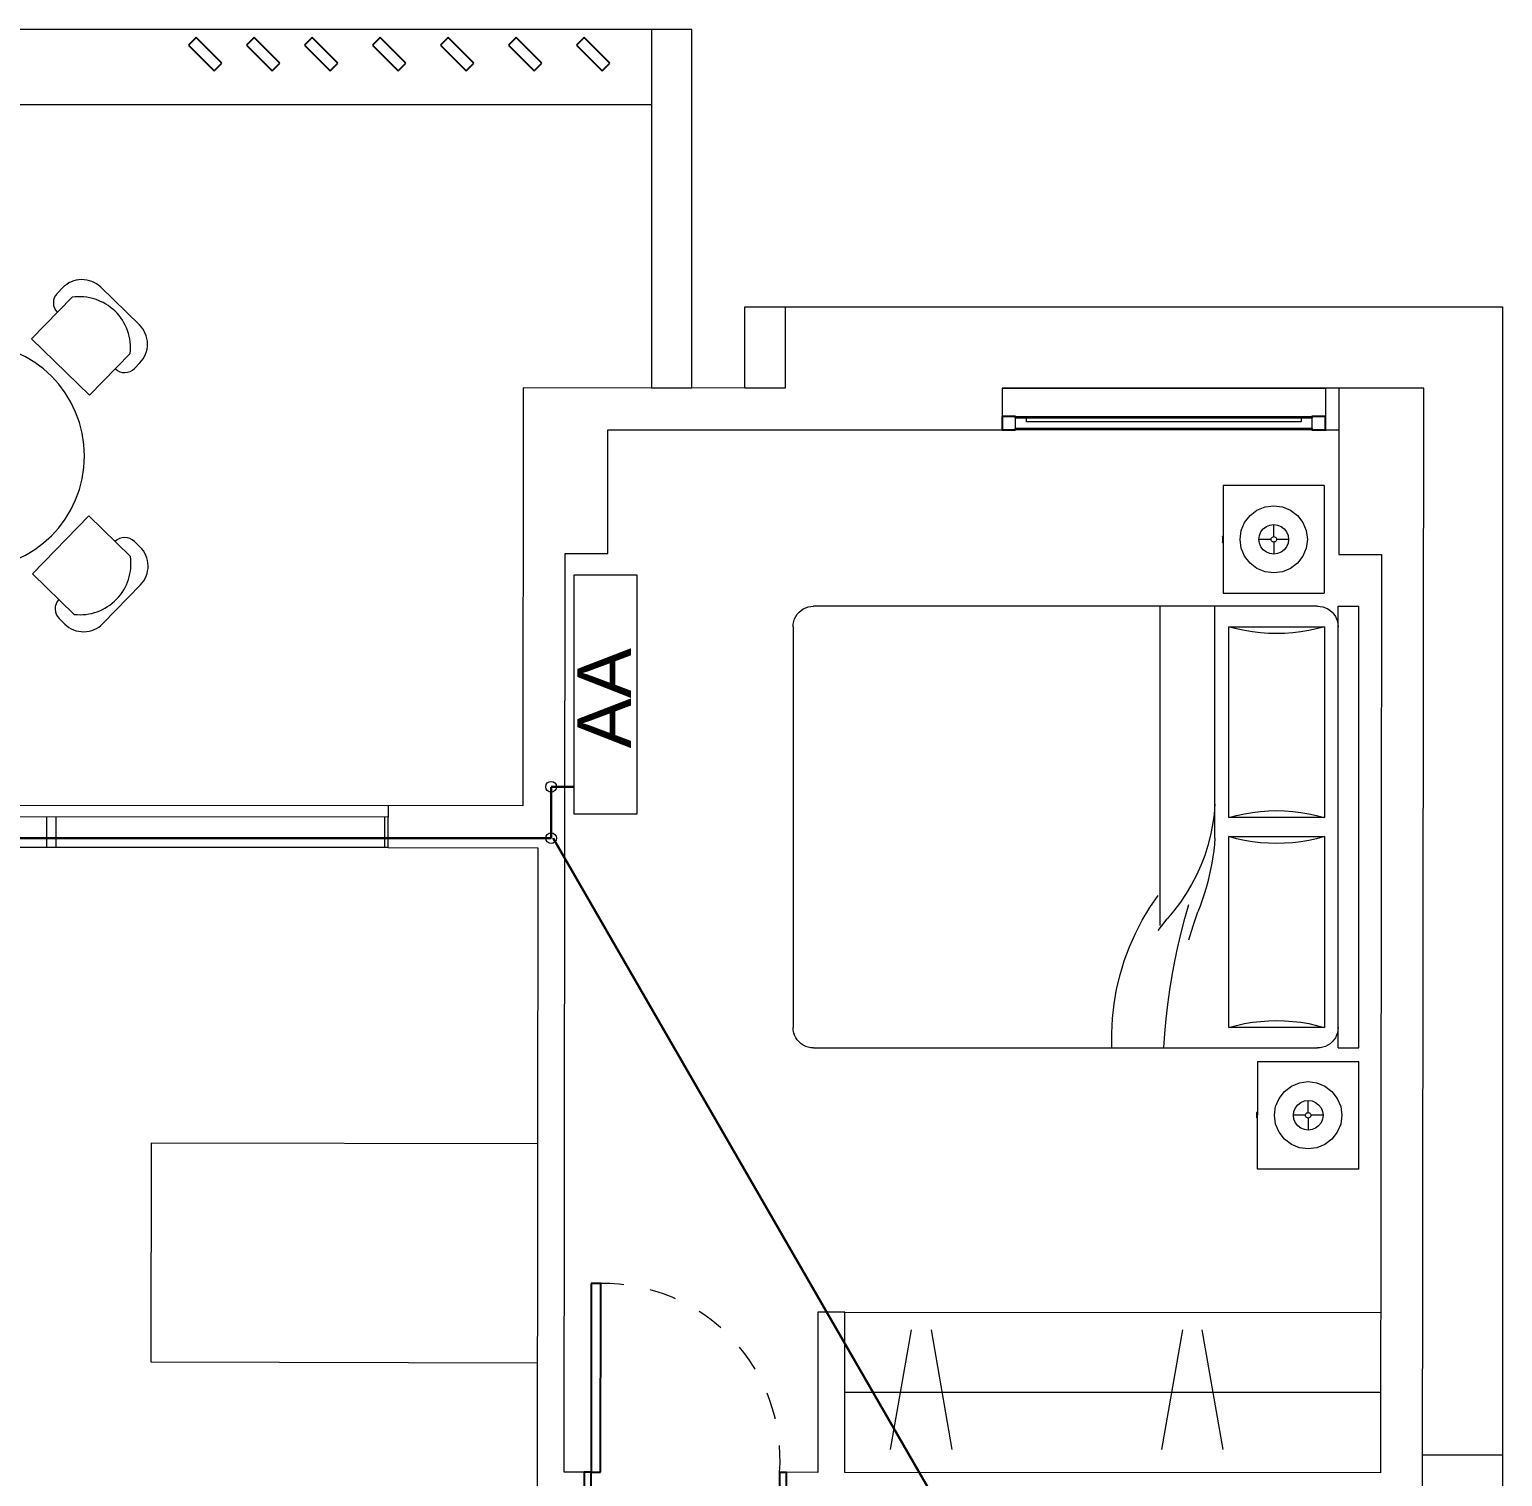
# Model space of a CAD drawing. Header units: millimetres. Extents: x 539 to 842, y -453 to -96.
# Drawn here: x 823.86 to 829.33, y -232.67 to -227.3 of the extents above; entities that cross this region are included whole.
import ezdxf

# ---------------------------------------------------------------- set-up
doc = ezdxf.new("R2010")
doc.units = ezdxf.units.MM
doc.header["$LTSCALE"] = 0.1
doc.linetypes.add('CONTINUA', pattern=[0])
doc.linetypes.add('Trazo', pattern=[0.00635, 0.003175, -0.003175])
doc.layers.get('0').update_dxf_attribs({"lineweight": 5})
doc.layers.add('00-Secundario', color=24, linetype='Continuous')
for name, color, linetype, lineweight in [('A-DOOR', 7, 'Continuous', 5), ('A-DOOR-FRAM', 7, 'Continuous', 5), ('A-GLAZ', 7, 'Continuous', 5), ('A-GLAZ-CWMG', 7, 'Continuous', 5), ('Arq-Equipamiento', 250, 'Continuous', 5), ('MUEBLES', 250, 'Continuous', 5)]:
    doc.layers.add(name, color=color, linetype=linetype, lineweight=lineweight)
doc.layers.add('A-DOOR-HDLN', color=5, linetype='Trazo', lineweight=5, true_color=0x0000ff)
doc.styles.get("Standard").update_dxf_attribs({"font": 'arial.ttf'})

# ---------------------------------------------------------------- blocks, each defined once
blk = doc.blocks.new('Family5 - Puerta OPBLAK - Dormitorio-2880729-1-TORRE-ARQ-PB')
at = {"layer": 'A-DOOR', "color": 8, "lineweight": 25}
for p, q in [((-0.35, 0.05), (-0.375, 0.05)), ((-0.375, 0.05), (-0.375, -0.05)), ((-0.35, -0.05), (-0.35, 0.05)), ((0.375, 0.05), (0.35, 0.05)), ((0.35, 0.05), (0.35, -0.05)), ((0.375, -0.05), (0.375, 0.05)), ((-0.375, -0.05), (-0.35, -0.05)), ((0.35, -0.05), (0.315, -0.05)), ((0.315, -0.05), (0.315, -0.75)), ((0.35, -0.75), (0.35, -0.05)), ((0.35, -0.05), (0.375, -0.05)), ((0.315, -0.75), (0.35, -0.75))]:
    blk.add_line(p, q, dxfattribs=at)
at = {"layer": 'A-DOOR-HDLN', "color": 8}
blk.add_arc((0.3017, -0.0967), 0.6534, 175.8984, 271.164, dxfattribs=at)
blk = doc.blocks.new('Doors_Sliding_Milgard_Aluminum-Series_2-Panels - PV 2_50 X 2_10-2402500-1-TORRE-ARQ-PB')
at = {"layer": 'A-DOOR', "color": 8}
for p, q in [((1.1916, 0.078), (-1.3084, 0.078)), ((-1.3084, 0.078), (-1.3084, -0.0347)), ((-1.3084, 0.078), (1.1916, 0.078)), ((1.1916, -0.0347), (1.1916, 0.078)), ((-1.3084, -0.0347), (1.1916, -0.0347)), ((0.3474, -0.1382), (0.3914, -0.1128)), ((0.3474, -0.1382), (0.3914, -0.1636)), ((0.5315, -0.1382), (0.3474, -0.1382))]:
    blk.add_line(p, q, dxfattribs=at)
at = {"layer": 'A-DOOR-FRAM', "color": 8}
for p, q in [((-1.2952, 0.078), (-1.2952, -0.0347)), ((-0.0758, 0.078), (-0.0758, -0.0347)), ((-0.0409, 0.078), (-0.0409, -0.0347)), ((1.1709, 0.078), (1.1709, -0.0347))]:
    blk.add_line(p, q, dxfattribs=at)
blk = doc.blocks.new('cama grande')
at = {"layer": 'MUEBLES'}
for p, q in [((584.9898, 704.5615), (585.0149, 704.5615)), ((584.9898, 704.5615), (584.9898, 704.1865)), ((585.0149, 704.5615), (585.3898, 704.5615)), ((585.3898, 704.1866), (585.3898, 704.5615)), ((585.4398, 704.5615), (587.0795, 704.5615)), ((585.4398, 704.4853), (585.4398, 704.5615)), ((587.0795, 704.4853), (587.0795, 704.5615)), ((585.1575, 704.4947), (585.1273, 704.4822)), ((585.1898, 704.499), (585.1575, 704.4947)), ((585.2222, 704.4947), (585.1898, 704.499)), ((585.2523, 704.4822), (585.2222, 704.4947)), ((585.0816, 704.4365), (585.0691, 704.4064)), ((585.1015, 704.4624), (585.0816, 704.4365)), ((585.1273, 704.4822), (585.1015, 704.4624)), ((585.2782, 704.4624), (585.2523, 704.4822)), ((585.298, 704.4365), (585.2782, 704.4624)), ((585.3105, 704.4064), (585.298, 704.4365)), ((585.4398, 704.4853), (585.516, 704.4853)), ((585.4398, 704.4853), (587.0795, 704.4853)), ((585.4456, 704.4382), (585.4424, 704.4288)), ((585.45, 704.4472), (585.4456, 704.4382)), ((585.4556, 704.4554), (585.45, 704.4472)), ((585.4621, 704.4629), (585.4556, 704.4554)), ((585.4696, 704.4695), (585.4621, 704.4629)), ((585.4779, 704.475), (585.4696, 704.4695)), ((585.4869, 704.4795), (585.4779, 704.475)), ((585.4963, 704.4827), (585.4869, 704.4795)), ((585.5061, 704.4846), (585.4963, 704.4827)), ((585.516, 704.4853), (585.5061, 704.4846)), ((586.2241, 704.4345), (585.516, 704.4345)), ((585.5237, 704.4054), (585.516, 704.4345)), ((585.516, 704.4345), (585.516, 704.0789)), ((586.2241, 704.4345), (586.2163, 704.4054)), ((586.2241, 704.0789), (586.2241, 704.4345)), ((587.0033, 704.4345), (586.2953, 704.4345)), ((586.2953, 704.4345), (586.2953, 704.0789)), ((586.303, 704.4054), (586.2953, 704.4345)), ((587.0033, 704.4345), (586.9956, 704.4054)), ((587.0133, 704.4846), (587.0033, 704.4853)), ((587.0033, 704.4853), (587.0795, 704.4853)), ((587.0033, 704.0789), (587.0033, 704.4345)), ((587.023, 704.4827), (587.0133, 704.4846)), ((587.0325, 704.4795), (587.023, 704.4827)), ((587.0414, 704.475), (587.0325, 704.4795)), ((587.0497, 704.4695), (587.0414, 704.475)), ((587.0572, 704.4629), (587.0497, 704.4695)), ((587.0638, 704.4554), (587.0572, 704.4629)), ((587.0693, 704.4472), (587.0638, 704.4554)), ((587.0737, 704.4382), (587.0693, 704.4472)), ((587.0769, 704.4288), (587.0737, 704.4382)), ((587.5027, 704.4338), (587.1277, 704.4338)), ((587.1277, 704.059), (587.1277, 704.4338)), ((587.5277, 704.4338), (587.5027, 704.4338)), ((587.5277, 704.4338), (587.5277, 704.0589)), ((585.0691, 704.4064), (585.0649, 704.374)), ((585.1367, 704.3883), (585.1348, 704.374)), ((585.1422, 704.4015), (585.1367, 704.3883)), ((585.1509, 704.4129), (585.1422, 704.4015)), ((585.1623, 704.4217), (585.1509, 704.4129)), ((585.1756, 704.4272), (585.1623, 704.4217)), ((585.1898, 704.4291), (585.1756, 704.4272)), ((585.1811, 704.379), (585.1801, 704.3766)), ((585.1827, 704.3811), (585.1811, 704.379)), ((585.1848, 704.3827), (585.1827, 704.3811)), ((585.1872, 704.3837), (585.1848, 704.3827)), ((585.1898, 704.384), (585.1872, 704.3837)), ((585.1898, 704.4291), (585.1898, 704.384)), ((585.2041, 704.4272), (585.1898, 704.4291)), ((585.1924, 704.3837), (585.1898, 704.384)), ((585.1948, 704.3827), (585.1924, 704.3837)), ((585.1969, 704.3811), (585.1948, 704.3827)), ((585.1985, 704.379), (585.1969, 704.3811)), ((585.1995, 704.3766), (585.1985, 704.379)), ((585.2173, 704.4217), (585.2041, 704.4272)), ((585.2287, 704.4129), (585.2173, 704.4217)), ((585.2375, 704.4015), (585.2287, 704.4129)), ((585.243, 704.3883), (585.2375, 704.4015)), ((585.2448, 704.374), (585.243, 704.3883)), ((585.3148, 704.374), (585.3105, 704.4064)), ((585.4405, 704.419), (585.4398, 704.4091)), ((585.4398, 703.8376), (585.4398, 704.4091)), ((585.4424, 704.4288), (585.4405, 704.419)), ((585.5301, 704.3761), (585.5237, 704.4054)), ((586.2163, 704.4054), (586.21, 704.3761)), ((586.3093, 704.3761), (586.303, 704.4054)), ((586.9956, 704.4054), (586.9892, 704.3761)), ((587.0789, 704.419), (587.0769, 704.4288)), ((587.0795, 704.4091), (587.0789, 704.419)), ((587.0795, 704.4091), (587.0795, 704.0281)), ((585.0649, 704.374), (585.0691, 704.3417)), ((585.0691, 704.3417), (585.0816, 704.3116)), ((585.1798, 704.374), (585.1348, 704.374)), ((585.1348, 704.374), (585.1367, 704.3598)), ((585.1367, 704.3598), (585.1422, 704.3465)), ((585.1422, 704.3465), (585.1509, 704.3351)), ((585.1509, 704.3351), (585.1623, 704.3264)), ((585.1623, 704.3264), (585.1756, 704.3209)), ((585.1801, 704.3766), (585.1798, 704.374)), ((585.1798, 704.374), (585.1801, 704.3714)), ((585.1801, 704.3714), (585.1811, 704.369)), ((585.1811, 704.369), (585.1827, 704.3669)), ((585.1827, 704.3669), (585.1848, 704.3654)), ((585.1848, 704.3654), (585.1872, 704.3644)), ((585.1872, 704.3644), (585.1898, 704.364)), ((585.1898, 704.364), (585.1924, 704.3644)), ((585.1898, 704.364), (585.1898, 704.319)), ((585.1924, 704.3644), (585.1948, 704.3654)), ((585.1948, 704.3654), (585.1969, 704.3669)), ((585.1969, 704.3669), (585.1985, 704.369)), ((585.1985, 704.369), (585.1995, 704.3714)), ((585.1998, 704.374), (585.1995, 704.3766)), ((585.1995, 704.3714), (585.1998, 704.374)), ((585.1998, 704.374), (585.2448, 704.374)), ((585.2041, 704.3209), (585.2173, 704.3264)), ((585.2173, 704.3264), (585.2287, 704.3351)), ((585.2287, 704.3351), (585.2375, 704.3465)), ((585.2375, 704.3465), (585.243, 704.3598)), ((585.243, 704.3598), (585.2448, 704.374)), ((585.298, 704.3116), (585.3105, 704.3417)), ((585.3105, 704.3417), (585.3148, 704.374)), ((585.535, 704.3465), (585.5301, 704.3761)), ((585.5386, 704.3166), (585.535, 704.3465)), ((586.205, 704.3465), (586.2015, 704.3166)), ((586.21, 704.3761), (586.205, 704.3465)), ((586.3143, 704.3465), (586.3093, 704.3761)), ((586.3178, 704.3166), (586.3143, 704.3465)), ((586.9843, 704.3465), (586.9808, 704.3166)), ((586.9892, 704.3761), (586.9843, 704.3465)), ((587.2394, 704.3348), (587.2195, 704.3089)), ((587.2653, 704.3546), (587.2394, 704.3348)), ((587.2954, 704.3671), (587.2653, 704.3546)), ((587.3277, 704.3714), (587.2954, 704.3671)), ((587.3601, 704.3671), (587.3277, 704.3714)), ((587.3902, 704.3546), (587.3601, 704.3671)), ((587.4161, 704.3348), (587.3902, 704.3546)), ((587.436, 704.3089), (587.4161, 704.3348)), ((585.0816, 704.3116), (585.1015, 704.2857)), ((585.1015, 704.2857), (585.1273, 704.2658)), ((585.1756, 704.3209), (585.1898, 704.319)), ((585.1898, 704.319), (585.2041, 704.3209)), ((585.2523, 704.2658), (585.2782, 704.2857)), ((585.2782, 704.2857), (585.298, 704.3116)), ((585.5407, 704.2867), (585.5386, 704.3166)), ((585.5414, 704.2567), (585.5407, 704.2867)), ((586.1994, 704.2867), (586.1987, 704.2567)), ((586.2015, 704.3166), (586.1994, 704.2867)), ((586.32, 704.2867), (586.3178, 704.3166)), ((586.3207, 704.2567), (586.32, 704.2867)), ((586.9786, 704.2867), (586.9779, 704.2567)), ((586.9808, 704.3166), (586.9786, 704.2867)), ((587.2071, 704.2788), (587.2028, 704.2464)), ((587.2195, 704.3089), (587.2071, 704.2788)), ((587.2801, 704.2739), (587.2746, 704.2607)), ((587.2888, 704.2853), (587.2801, 704.2739)), ((587.3002, 704.2941), (587.2888, 704.2853)), ((587.3135, 704.2996), (587.3002, 704.2941)), ((587.3277, 704.3014), (587.3135, 704.2996)), ((587.3277, 704.3014), (587.3277, 704.2564)), ((587.342, 704.2996), (587.3277, 704.3014)), ((587.3553, 704.2941), (587.342, 704.2996)), ((587.3667, 704.2853), (587.3553, 704.2941)), ((587.3754, 704.2739), (587.3667, 704.2853)), ((587.3809, 704.2607), (587.3754, 704.2739)), ((587.4484, 704.2788), (587.436, 704.3089)), ((587.4527, 704.2464), (587.4484, 704.2788)), ((585.1273, 704.2658), (585.1575, 704.2533)), ((585.1575, 704.2533), (585.1898, 704.2491)), ((585.1898, 704.2491), (585.2222, 704.2533)), ((585.2222, 704.2533), (585.2523, 704.2658)), ((585.5386, 704.1967), (585.5407, 704.2266)), ((585.5407, 704.2266), (585.5414, 704.2567)), ((586.1987, 704.2567), (586.1994, 704.2266)), ((586.1994, 704.2266), (586.2015, 704.1967)), ((586.3178, 704.1967), (586.32, 704.2266)), ((586.32, 704.2266), (586.3207, 704.2567)), ((586.9779, 704.2567), (586.9786, 704.2266)), ((586.9786, 704.2266), (586.9808, 704.1967)), ((587.2028, 704.2464), (587.2071, 704.2141)), ((587.2071, 704.2141), (587.2195, 704.1839)), ((587.2746, 704.2607), (587.2727, 704.2464)), ((587.3177, 704.2464), (587.2727, 704.2464)), ((587.2727, 704.2464), (587.2746, 704.2322)), ((587.2746, 704.2322), (587.2801, 704.2189)), ((587.2801, 704.2189), (587.2888, 704.2075)), ((587.3181, 704.249), (587.3177, 704.2464)), ((587.3177, 704.2464), (587.3181, 704.2438)), ((587.3191, 704.2514), (587.3181, 704.249)), ((587.3181, 704.2438), (587.3191, 704.2414)), ((587.3207, 704.2535), (587.3191, 704.2514)), ((587.3191, 704.2414), (587.3207, 704.2393)), ((587.3227, 704.2551), (587.3207, 704.2535)), ((587.3207, 704.2393), (587.3227, 704.2377)), ((587.3252, 704.2561), (587.3227, 704.2551)), ((587.3227, 704.2377), (587.3252, 704.2367)), ((587.3277, 704.2564), (587.3252, 704.2561)), ((587.3252, 704.2367), (587.3277, 704.2364)), ((587.3303, 704.2561), (587.3277, 704.2564)), ((587.3277, 704.2364), (587.3303, 704.2367)), ((587.3277, 704.2364), (587.3277, 704.1914)), ((587.3328, 704.2551), (587.3303, 704.2561)), ((587.3303, 704.2367), (587.3328, 704.2377)), ((587.3348, 704.2535), (587.3328, 704.2551)), ((587.3328, 704.2377), (587.3348, 704.2393)), ((587.3364, 704.2514), (587.3348, 704.2535)), ((587.3348, 704.2393), (587.3364, 704.2414)), ((587.3374, 704.249), (587.3364, 704.2514)), ((587.3364, 704.2414), (587.3374, 704.2438)), ((587.3378, 704.2464), (587.3374, 704.249)), ((587.3374, 704.2438), (587.3378, 704.2464)), ((587.3378, 704.2464), (587.3828, 704.2464)), ((587.3667, 704.2075), (587.3754, 704.2189)), ((587.3754, 704.2189), (587.3809, 704.2322)), ((587.3828, 704.2464), (587.3809, 704.2607)), ((587.3809, 704.2322), (587.3828, 704.2464)), ((587.436, 704.1839), (587.4484, 704.2141)), ((587.4484, 704.2141), (587.4527, 704.2464)), ((584.9898, 704.1865), (585.3898, 704.1866)), ((585.179, 704.1866), (585.1789, 704.1866)), ((585.1789, 704.1866), (585.1789, 704.1839)), ((585.179, 704.1839), (585.1789, 704.1839)), ((585.179, 704.1839), (585.179, 704.1866)), ((585.1794, 704.1839), (585.179, 704.1839)), ((585.1794, 704.1839), (585.1794, 704.1866)), ((585.1799, 704.1839), (585.1794, 704.1839)), ((585.1799, 704.1839), (585.1799, 704.1866)), ((585.1799, 704.1839), (585.1807, 704.1839)), ((585.1807, 704.1839), (585.1807, 704.1866)), ((585.1807, 704.1839), (585.1816, 704.1839)), ((585.1816, 704.1839), (585.1816, 704.1866)), ((585.1816, 704.1839), (585.1828, 704.1839)), ((585.1828, 704.1839), (585.1828, 704.1866)), ((585.1828, 704.1839), (585.1841, 704.1839)), ((585.1841, 704.1839), (585.1841, 704.1866)), ((585.1841, 704.1839), (585.1855, 704.1839)), ((585.1855, 704.1839), (585.1855, 704.1866)), ((585.1855, 704.1839), (585.1869, 704.1839)), ((585.1869, 704.1839), (585.1869, 704.1866)), ((585.1869, 704.1839), (585.1885, 704.1839)), ((585.1885, 704.1839), (585.1885, 704.1866)), ((585.1885, 704.1839), (585.1901, 704.1839)), ((585.1901, 704.1839), (585.1901, 704.1866)), ((585.1901, 704.1839), (585.1917, 704.1839)), ((585.1917, 704.1839), (585.1917, 704.1866)), ((585.1917, 704.1839), (585.1932, 704.1839)), ((585.1932, 704.1839), (585.1932, 704.1866)), ((585.1932, 704.1839), (585.1948, 704.1839)), ((585.1948, 704.1839), (585.1948, 704.1866)), ((585.1948, 704.1839), (585.1962, 704.1839)), ((585.1962, 704.1839), (585.1962, 704.1866)), ((585.1962, 704.1839), (585.1974, 704.1839)), ((585.1974, 704.1839), (585.1974, 704.1866)), ((585.1974, 704.1839), (585.1985, 704.1839)), ((585.1985, 704.1839), (585.1985, 704.1866)), ((585.1985, 704.1839), (585.1995, 704.1839)), ((585.1995, 704.1839), (585.1995, 704.1866)), ((585.1995, 704.1839), (585.2003, 704.1839)), ((585.2003, 704.1839), (585.2003, 704.1866)), ((585.2008, 704.1839), (585.2003, 704.1839)), ((585.2008, 704.1839), (585.2008, 704.1866)), ((585.2012, 704.1839), (585.2008, 704.1839)), ((585.2012, 704.1839), (585.2012, 704.1866)), ((585.2013, 704.1839), (585.2012, 704.1839)), ((585.2013, 704.1866), (585.2013, 704.1839)), ((585.3898, 704.1866), (585.3898, 704.1866)), ((585.5301, 704.1372), (585.535, 704.1668)), ((585.535, 704.1668), (585.5386, 704.1967)), ((586.2015, 704.1967), (586.205, 704.1668)), ((586.205, 704.1668), (586.21, 704.1372)), ((586.3093, 704.1372), (586.3143, 704.1668)), ((586.3143, 704.1668), (586.3178, 704.1967)), ((586.9808, 704.1967), (586.9843, 704.1668)), ((586.9843, 704.1668), (586.9892, 704.1372)), ((587.2195, 704.1839), (587.2394, 704.1581)), ((587.2888, 704.2075), (587.3002, 704.1988)), ((587.3002, 704.1988), (587.3135, 704.1933)), ((587.3135, 704.1933), (587.3277, 704.1914)), ((587.3277, 704.1914), (587.342, 704.1933)), ((587.342, 704.1933), (587.3553, 704.1988)), ((587.3553, 704.1988), (587.3667, 704.2075)), ((587.4161, 704.1581), (587.436, 704.1839)), ((585.516, 704.0789), (585.5237, 704.1079)), ((585.5237, 704.1079), (585.5301, 704.1372)), ((586.21, 704.1372), (586.2163, 704.1079)), ((586.2163, 704.1079), (586.2241, 704.0789)), ((586.2953, 704.0789), (586.303, 704.1079)), ((586.303, 704.1079), (586.3093, 704.1372)), ((586.9892, 704.1372), (586.9956, 704.1079)), ((586.9956, 704.1079), (587.0033, 704.0789)), ((587.2394, 704.1581), (587.2653, 704.1382)), ((587.2653, 704.1382), (587.2954, 704.1257)), ((587.2954, 704.1257), (587.3277, 704.1215)), ((587.3277, 704.1215), (587.3601, 704.1257)), ((587.3601, 704.1257), (587.3902, 704.1382)), ((587.3902, 704.1382), (587.4161, 704.1581)), ((585.516, 704.0789), (586.2241, 704.0789)), ((586.2953, 704.0789), (587.0033, 704.0789)), ((587.1277, 704.0589), (587.1277, 704.059)), ((587.5277, 704.0589), (587.1277, 704.0589)), ((587.3163, 704.059), (587.3163, 704.0562)), ((587.3163, 704.0562), (587.3164, 704.0562)), ((587.3164, 704.0562), (587.3164, 704.059)), ((587.3164, 704.0562), (587.3168, 704.0562)), ((587.3168, 704.0562), (587.3168, 704.059)), ((587.3168, 704.0562), (587.3173, 704.0562)), ((587.3173, 704.0562), (587.3173, 704.059)), ((587.318, 704.0562), (587.3173, 704.0562)), ((587.318, 704.0562), (587.318, 704.059)), ((587.319, 704.0562), (587.318, 704.0562)), ((587.319, 704.0562), (587.319, 704.059)), ((587.3201, 704.0562), (587.319, 704.0562)), ((587.3201, 704.0562), (587.3201, 704.059)), ((587.3214, 704.0562), (587.3201, 704.0562)), ((587.3214, 704.0562), (587.3214, 704.059)), ((587.3228, 704.0562), (587.3214, 704.0562)), ((587.3228, 704.0562), (587.3228, 704.059)), ((587.3243, 704.0562), (587.3228, 704.0562)), ((587.3243, 704.0562), (587.3243, 704.059)), ((587.3259, 704.0562), (587.3243, 704.0562)), ((587.3259, 704.0562), (587.3259, 704.059)), ((587.3274, 704.0562), (587.3259, 704.0562)), ((587.3274, 704.0562), (587.3274, 704.059)), ((587.329, 704.0562), (587.3274, 704.0562)), ((587.329, 704.0562), (587.329, 704.059)), ((587.3306, 704.0562), (587.329, 704.0562)), ((587.3306, 704.0562), (587.3306, 704.059)), ((587.3321, 704.0562), (587.3306, 704.0562)), ((587.3321, 704.0562), (587.3321, 704.059)), ((587.3335, 704.0562), (587.3321, 704.0562)), ((587.3335, 704.0562), (587.3335, 704.059)), ((587.3348, 704.0562), (587.3335, 704.0562)), ((587.3348, 704.0562), (587.3348, 704.059)), ((587.3359, 704.0562), (587.3348, 704.0562)), ((587.3359, 704.0562), (587.3359, 704.059)), ((587.3368, 704.0562), (587.3359, 704.0562)), ((587.3368, 704.0562), (587.3368, 704.059)), ((587.3376, 704.0562), (587.3368, 704.0562)), ((587.3376, 704.0562), (587.3376, 704.059)), ((587.3376, 704.0562), (587.3382, 704.0562)), ((587.3382, 704.0562), (587.3382, 704.059)), ((587.3382, 704.0562), (587.3386, 704.0562)), ((587.3386, 704.059), (587.3386, 704.059)), ((587.3386, 704.059), (587.3386, 704.0562)), ((587.3386, 704.0562), (587.3386, 704.059)), ((587.3386, 704.0562), (587.3386, 704.0562)), ((586.0338, 703.995), (586.0112, 703.9882)), ((586.0566, 704.0012), (586.0338, 703.995)), ((586.0794, 704.0068), (586.0566, 704.0012)), ((586.1025, 704.0118), (586.0794, 704.0068)), ((586.1256, 704.0162), (586.1025, 704.0118)), ((586.1488, 704.0201), (586.1256, 704.0162)), ((586.1722, 704.0233), (586.1488, 704.0201)), ((586.1915, 704.0018), (586.1541, 703.9898)), ((586.1956, 704.026), (586.1722, 704.0233)), ((586.2295, 704.0116), (586.1915, 704.0018)), ((586.2191, 704.0281), (586.1956, 704.026)), ((586.2191, 704.0281), (586.3461, 704.0281)), ((586.268, 704.0193), (586.2295, 704.0116)), ((586.3069, 704.0248), (586.268, 704.0193)), ((586.3461, 704.0281), (586.3069, 704.0248)), ((586.3461, 704.0281), (587.0795, 704.0281)), ((587.0795, 704.0281), (587.0795, 703.8249)), ((585.8417, 703.9312), (585.8934, 703.9473)), ((585.8934, 703.9473), (585.9447, 703.9646)), ((585.9667, 703.973), (585.9447, 703.9646)), ((585.9889, 703.9809), (585.9667, 703.973)), ((586.0112, 703.9882), (585.9889, 703.9809)), ((586.0468, 703.9415), (586.013, 703.9214)), ((586.0816, 703.9596), (586.0468, 703.9415)), ((586.1174, 703.9757), (586.0816, 703.9596)), ((586.1541, 703.9898), (586.1174, 703.9757)), ((585.7617, 703.879), (585.8147, 703.8902)), ((585.8147, 703.8902), (585.8674, 703.9027)), ((585.8674, 703.9027), (585.9198, 703.9164)), ((585.9198, 703.9164), (585.9718, 703.9312)), ((585.9804, 703.8995), (585.9492, 703.8757)), ((586.013, 703.9214), (585.9804, 703.8995)), ((585.4398, 703.8376), (585.4938, 703.8414)), ((585.4398, 703.6456), (585.4398, 703.8376)), ((585.4938, 703.8414), (585.5477, 703.8464)), ((585.5477, 703.8464), (585.6015, 703.8527)), ((585.6015, 703.8527), (585.6551, 703.8602)), ((585.6551, 703.8602), (585.7085, 703.869)), ((585.7085, 703.869), (585.7617, 703.879)), ((585.876, 703.8167), (585.9193, 703.8503)), ((585.9492, 703.8757), (585.9193, 703.8503)), ((585.8939, 703.8249), (587.0795, 703.8249)), ((585.9138, 703.7577), (585.9609, 703.7858)), ((585.9609, 703.7858), (586.0061, 703.8167)), ((587.0795, 703.8249), (587.0795, 702.5377)), ((585.815, 703.7105), (585.8651, 703.7326)), ((585.8651, 703.7326), (585.9138, 703.7577)), ((585.6578, 703.663), (585.7111, 703.6756)), ((585.7111, 703.6756), (585.7636, 703.6915)), ((585.7636, 703.6915), (585.815, 703.7105)), ((585.4398, 703.6456), (585.4946, 703.645)), ((585.4398, 702.5377), (585.4398, 703.6456)), ((585.4946, 703.645), (585.5493, 703.6476)), ((585.5493, 703.6476), (585.6038, 703.6537)), ((585.6038, 703.6537), (585.6578, 703.663)), ((585.4398, 702.5377), (585.4405, 702.5277)), ((585.4405, 702.5277), (585.4424, 702.5179)), ((587.0769, 702.5179), (587.0789, 702.5277)), ((587.0789, 702.5277), (587.0795, 702.5377)), ((585.4424, 702.5179), (585.4456, 702.5085)), ((585.4456, 702.5085), (585.45, 702.4996)), ((585.45, 702.4996), (585.4556, 702.4913)), ((585.4556, 702.4913), (585.4621, 702.4838)), ((585.4621, 702.4838), (585.4696, 702.4772)), ((585.4696, 702.4772), (585.4779, 702.4717)), ((585.4779, 702.4717), (585.4869, 702.4673)), ((585.4869, 702.4673), (585.4963, 702.464)), ((585.4963, 702.464), (585.5061, 702.4621)), ((587.0133, 702.4621), (587.023, 702.464)), ((587.023, 702.464), (587.0325, 702.4673)), ((587.0325, 702.4673), (587.0414, 702.4717)), ((587.0414, 702.4717), (587.0497, 702.4772)), ((587.0497, 702.4772), (587.0572, 702.4838)), ((587.0572, 702.4838), (587.0638, 702.4913)), ((587.0638, 702.4913), (587.0693, 702.4996)), ((587.0693, 702.4996), (587.0737, 702.5085)), ((587.0737, 702.5085), (587.0769, 702.5179)), ((585.5061, 702.4621), (585.516, 702.4615)), ((587.0033, 702.4615), (585.516, 702.4615)), ((587.0033, 702.4615), (587.0133, 702.4621))]:
    blk.add_line(p, q, dxfattribs=at)
blk = doc.blocks.new('mesad')
at = {"layer": 'MUEBLES'}
for points in [[(-0.3235, 0.533), (-0.3235, 0.533, 0.414214), (-0.3245, 0.6037), (-0.3454, 0.6241, 0.414214), (-0.4868, 0.6222), (-0.6263, 0.4788, 0.414214), (-0.6244, 0.3374), (-0.6035, 0.3171, 0.414214), (-0.5328, 0.318), (-0.5328, 0.318)], [(0.3235, 0.533), (0.3235, 0.533, -0.414214), (0.3245, 0.6037), (0.3454, 0.6241, -0.414214), (0.4868, 0.6222), (0.6263, 0.4788, -0.414214), (0.6244, 0.3374), (0.6035, 0.3171, -0.414214), (0.5328, 0.318), (0.5328, 0.318)], [(-0.533, -0.3235), (-0.533, -0.3235, 0.414214), (-0.6037, -0.3245), (-0.6241, -0.3454, 0.414214), (-0.6222, -0.4868), (-0.4788, -0.6263, 0.414214), (-0.3374, -0.6244), (-0.3171, -0.6035, 0.414214), (-0.318, -0.5328), (-0.318, -0.5328)], [(0.533, -0.3235), (0.533, -0.3235, -0.414214), (0.6037, -0.3245), (0.6241, -0.3454, -0.414214), (0.6222, -0.4868), (0.4788, -0.6263, -0.414214), (0.3374, -0.6244), (0.3171, -0.6035, -0.414214), (0.318, -0.5328), (0.318, -0.5328)]]:
    blk.add_lwpolyline(points, format="xyb", dxfattribs=at)
for points in [[(-0.5893, 0.3731), (-0.4344, 0.2223), (-0.2251, 0.4372), (-0.3801, 0.5881, 0.490132)], [(0.5893, 0.3731), (0.4344, 0.2223), (0.2251, 0.4372), (0.3801, 0.5881, -0.490132)], [(-0.3731, -0.5893), (-0.2223, -0.4344), (-0.4372, -0.2251), (-0.5881, -0.3801, 0.490132)], [(0.3731, -0.5893), (0.2223, -0.4344), (0.4372, -0.2251), (0.5881, -0.3801, -0.490132)]]:
    blk.add_lwpolyline(points, format="xyb", close=True, dxfattribs=at)
at = {"layer": 'MUEBLES', "ltscale": 1e-05}
blk.add_circle((0, 0), 0.4185, dxfattribs=at)
blk = doc.blocks.new('T1-5P-2020')
at = {"color": 8}
for p, q in [((4121.6363, 1366.1795), (4116.0681, 1366.1795)), ((4121.6363, 1365.8995), (4116.0681, 1365.8995))]:
    blk.add_line(p, q, dxfattribs=at)
at = {"color": 8, "lineweight": 5}
for p, q in [((4121.1605, 1364.8492), (4121.1589, 1363.298)), ((4121.9832, 1364.8484), (4121.1605, 1364.8492)), ((4122.9387, 1364.8483), (4122.9386, 1364.6929)), ((4124.1387, 1364.8483), (4122.9387, 1364.8483)), ((4122.9387, 1364.8483), (4124.1387, 1364.8483)), ((4124.1387, 1364.8483), (4124.1386, 1364.6903)), ((4124.5037, 1364.8483), (4124.1387, 1364.8483)), ((4124.5037, 1364.8483), (4124.1387, 1364.8483)), ((4124.1887, 1364.8462), (4124.1881, 1364.2312)), ((4124.4978, 1358.9634), (4124.5037, 1364.8483)), ((4121.4749, 1364.2339), (4121.4753, 1364.6929)), ((4121.4753, 1364.6929), (4122.9386, 1364.6929)), ((4124.1386, 1364.6929), (4124.1886, 1364.6929)), ((4121.3148, 1363.1418), (4121.3159, 1364.2341)), ((4121.3159, 1364.2341), (4121.4749, 1364.2339)), ((4124.1881, 1364.2312), (4124.3471, 1364.2311)), ((4124.3471, 1364.2311), (4124.3437, 1360.8216)), ((4118.1598, 1363.301), (4120.6598, 1363.2985)), ((4120.6598, 1363.2985), (4120.6598, 1363.2552)), ((4121.1589, 1363.298), (4120.6601, 1363.2985)), ((4120.66, 1363.1425), (4121.2148, 1363.1419)), ((4121.2148, 1363.1419), (4121.2124, 1360.7247)), ((4121.3125, 1360.8246), (4121.3148, 1363.1418)), ((4119.7796, 1362.0473), (4119.7779, 1361.2334)), ((4119.7796, 1362.0473), (4121.2137, 1362.0444)), ((4122.2548, 1361.4189), (4122.2542, 1360.8236)), ((4122.3548, 1361.4188), (4122.2548, 1361.4189)), ((4122.3542, 1360.8235), (4122.3548, 1361.4188)), ((4122.3548, 1361.4188), (4124.3443, 1361.4168)), ((4122.6011, 1361.3521), (4122.5234, 1360.9089)), ((4122.6747, 1361.3521), (4122.7524, 1360.9089)), ((4123.6084, 1361.3521), (4123.5307, 1360.9089)), ((4123.6804, 1361.3521), (4123.7581, 1360.9089)), ((4119.7779, 1361.2334), (4121.212, 1361.2305)), ((4122.3545, 1361.1212), (4124.3462, 1361.1212)), ((4121.3875, 1360.8245), (4121.3125, 1360.8246)), ((4122.2542, 1360.8236), (4122.1375, 1360.8238)), ((4124.3437, 1360.8216), (4122.3542, 1360.8235))]:
    blk.add_line(p, q, dxfattribs=at)
at = {"color": 8}
for points in [[(4121.6363, 1364.8492), (4121.7863, 1364.8492), (4121.7863, 1366.1795), (4121.6363, 1366.1795)], [(4121.9832, 1365.1503), (4122.1332, 1365.1503), (4122.1332, 1364.8483), (4121.9832, 1364.8483)], [(4124.4997, 1360.8892), (4124.7964, 1360.8891), (4124.7964, 1360.7391), (4124.4997, 1360.7392)]]:
    blk.add_lwpolyline(points, close=True, dxfattribs=at)
blk.add_lwpolyline([(4122.1332, 1365.1503), (4124.7964, 1365.1503), (4124.7964, 1360.8891)], dxfattribs=at)
at = {"layer": 'A-GLAZ', "color": 8, "lineweight": 18}
for p, q in [((4122.9886, 1364.7379), (4124.0886, 1364.7379)), ((4122.9886, 1364.6979), (4122.9886, 1364.7379)), ((4123.0286, 1364.7379), (4124.0486, 1364.7379)), ((4123.0286, 1364.7229), (4123.0286, 1364.7379)), ((4124.0486, 1364.7379), (4124.0486, 1364.7229)), ((4124.0886, 1364.7379), (4124.0886, 1364.6979)), ((4124.0886, 1364.6979), (4122.9886, 1364.6979)), ((4124.0486, 1364.7229), (4123.0286, 1364.7229))]:
    blk.add_line(p, q, dxfattribs=at)
at = {"layer": 'A-GLAZ-CWMG', "color": 8, "lineweight": 25, "extrusion": (0, 0, -1)}
for p, q in [((4119.9459, 1366.1496), (4119.9176, 1366.1213)), ((4119.9176, 1366.1213), (4120.0131, 1366.0259)), ((4120.0414, 1366.0542), (4119.9459, 1366.1496)), ((4120.1615, 1366.1496), (4120.1333, 1366.1213)), ((4120.1333, 1366.1213), (4120.2287, 1366.0259)), ((4120.257, 1366.0542), (4120.1615, 1366.1496)), ((4120.3772, 1366.1496), (4120.3489, 1366.1213)), ((4120.3489, 1366.1213), (4120.4443, 1366.0259)), ((4120.4726, 1366.0542), (4120.3772, 1366.1496)), ((4120.6297, 1366.1496), (4120.6014, 1366.1213)), ((4120.6014, 1366.1213), (4120.6968, 1366.0259)), ((4120.7251, 1366.0542), (4120.6297, 1366.1496)), ((4120.8822, 1366.1496), (4120.8539, 1366.1213)), ((4120.8539, 1366.1213), (4120.9493, 1366.0259)), ((4120.9776, 1366.0542), (4120.8822, 1366.1496)), ((4121.1347, 1366.1496), (4121.1064, 1366.1213)), ((4121.1064, 1366.1213), (4121.2018, 1366.0259)), ((4121.2301, 1366.0542), (4121.1347, 1366.1496)), ((4121.3872, 1366.1496), (4121.3589, 1366.1213)), ((4121.3589, 1366.1213), (4121.4543, 1366.0259)), ((4121.4826, 1366.0542), (4121.3872, 1366.1496)), ((4120.0131, 1366.0259), (4120.0414, 1366.0542)), ((4120.2287, 1366.0259), (4120.257, 1366.0542)), ((4120.4443, 1366.0259), (4120.4726, 1366.0542)), ((4120.6968, 1366.0259), (4120.7251, 1366.0542)), ((4120.9493, 1366.0259), (4120.9776, 1366.0542)), ((4121.2018, 1366.0259), (4121.2301, 1366.0542)), ((4121.4543, 1366.0259), (4121.4826, 1366.0542)), ((4124.1386, 1364.7429), (4124.0886, 1364.7429)), ((4124.0886, 1364.7429), (4124.0886, 1364.7379)), ((4124.1386, 1364.6929), (4124.1386, 1364.7429)), ((4124.0886, 1364.6979), (4124.0886, 1364.6929)), ((4124.0886, 1364.6929), (4124.1386, 1364.6929))]:
    blk.add_line(p, q, dxfattribs=at)
at = {"layer": 'A-GLAZ-CWMG', "color": 8, "lineweight": 25}
for p, q in [((4122.9886, 1364.7429), (4122.9386, 1364.7429)), ((4122.9386, 1364.7429), (4122.9386, 1364.6929)), ((4122.9886, 1364.7379), (4122.9886, 1364.7429)), ((4122.9386, 1364.6929), (4122.9886, 1364.6929)), ((4122.9886, 1364.6929), (4122.9886, 1364.6979))]:
    blk.add_line(p, q, dxfattribs=at)
at = {"layer": 'A-GLAZ-CWMG', "color": 8}
for p, q in [((4122.9886, 1364.7429), (4124.0886, 1364.7429)), ((4124.0886, 1364.6929), (4122.9886, 1364.6929))]:
    blk.add_line(p, q, dxfattribs=at)
at = {"color": 8, "lineweight": 5, "xscale": -1}
for name, p, rotation in [('mesad', (4119.1134, 1364.5964), 180), ('cama grande', (3419.7013, 776.9585), 270.0000572671465)]:
    blk.add_blockref(name, p, dxfattribs=dict(at, rotation=rotation))
at = {"color": 8, "lineweight": 5}
for name, p, rotation in [('Doors_Sliding_Milgard_Aluminum-Series_2-Panels - PV 2_50 X 2_10-2402500-1-TORRE-ARQ-PB', (4119.3514, 1363.2218), 179.9427042882422), ('Family5 - Puerta OPBLAK - Dormitorio-2880729-1-TORRE-ARQ-PB', (4121.7624, 1360.7741), 179.9427042777395)]:
    blk.add_blockref(name, p, dxfattribs=dict(at, rotation=rotation))

msp = doc.modelspace()

# ---------------------------------------------------------------- linework, layer by layer
at = {"layer": '00-Secundario', "lineweight": 30}
for points in [[(825.8811, -230.1066), (825.7971, -230.1066)], [(825.7971, -230.1077), (825.7971, -230.2975)], [(821.9055, -230.2975), (825.7971, -230.2975)], [(827.6377, -233.4722), (825.8048, -230.2975)]]:
    msp.add_lwpolyline(points, dxfattribs=at)
at = {"layer": '00-Secundario', "linetype": 'CONTINUA', "lineweight": 20}
for centre in [(825.7971, -230.1066), (825.7971, -230.2975)]:
    msp.add_circle(centre, 0.02, dxfattribs=at)
at = {"layer": 'Arq-Equipamiento', "color": 8, "linetype": 'CONTINUA', "lineweight": 13}
msp.add_lwpolyline([(826.1167, -229.3215), (825.8811, -229.3215), (825.8811, -230.2066), (826.1167, -230.2066)], close=True, dxfattribs=at)

# ---------------------------------------------------------------- block references
at = {"color": 8}
msp.add_blockref('T1-5P-2020', (-3295.4671, -1593.4752), dxfattribs=at)

# ---------------------------------------------------------------- texts
at = {"color": 8, "insert": (825.8942, -229.9642), "char_height": 0.2, "attachment_point": 1, "rotation": 90}
msp.add_mtext_dynamic_manual_height_columns('AA', width=1, gutter_width=12.5, heights=[0], dxfattribs=at)

doc.saveas('drawing.dxf')
